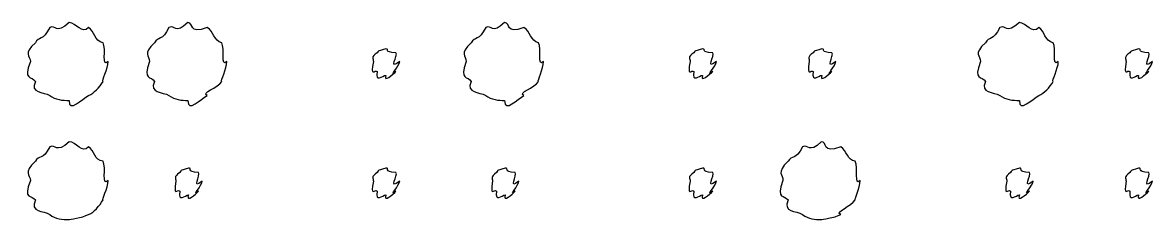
# Model space of a CAD drawing. Header units: millimetres. Extents: x -178 to -32, y 41 to 266.
# Drawn here: x -104.16 to -94.24, y 182.18 to 183.91 of the extents above; entities that cross this region are included whole.
import ezdxf

# ---------------------------------------------------------------- set-up
doc = ezdxf.new("R2010")
doc.units = ezdxf.units.MM
doc.layers.get('0').update_dxf_attribs({"linetype": 'CONTINUOUS'})

msp = doc.modelspace()

# ---------------------------------------------------------------- linework, layer by layer
at = {"color": 0}
for p, q in [((-103.753, 183.908), (-103.753, 183.908)), ((-102.712, 183.908), (-102.712, 183.908)), ((-99.9292, 183.908), (-99.9292, 183.908)), ((-95.4066, 183.908), (-95.4066, 183.908)), ((-100.971, 183.676), (-100.971, 183.676)), ((-98.189, 183.676), (-98.189, 183.676)), ((-97.1416, 183.676), (-97.1416, 183.676)), ((-94.3592, 183.676), (-94.3592, 183.676)), ((-103.753, 182.86), (-103.753, 182.86)), ((-97.1472, 182.86), (-97.1472, 182.86)), ((-102.706, 182.629), (-102.706, 182.629)), ((-100.971, 182.629), (-100.971, 182.629)), ((-99.924, 182.629), (-99.924, 182.629)), ((-98.189, 182.629), (-98.189, 182.629)), ((-95.4066, 182.629), (-95.4066, 182.629)), ((-94.3592, 182.629), (-94.3592, 182.629))]:
    msp.add_line(p, q, dxfattribs=at)
for points in [[(-103.753, 183.908), (-103.876, 183.8), (-103.869, 183.892), (-103.924, 183.864)], [(-103.583, 183.864), (-103.64, 183.8), (-103.694, 183.908), (-103.753, 183.908)], [(-102.712, 183.908), (-102.824, 183.8), (-102.822, 183.892), (-102.877, 183.864)], [(-102.541, 183.864), (-102.712, 183.8), (-102.652, 183.908), (-102.712, 183.908)], [(-99.9292, 183.908), (-100.042, 183.8), (-100.04, 183.892), (-100.095, 183.864)], [(-99.7585, 183.864), (-99.9292, 183.8), (-99.87, 183.908), (-99.9292, 183.908)], [(-95.4066, 183.908), (-95.5294, 183.8), (-95.5223, 183.892), (-95.5774, 183.864)], [(-95.2359, 183.864), (-95.2937, 183.8), (-95.3474, 183.908), (-95.4066, 183.908)], [(-103.924, 183.864), (-103.986, 183.742), (-104.021, 183.789), (-104.051, 183.731)], [(-103.456, 183.731), (-103.534, 183.742), (-103.53, 183.833), (-103.583, 183.864)], [(-102.877, 183.864), (-102.935, 183.742), (-102.973, 183.789), (-103.004, 183.731)], [(-102.414, 183.731), (-102.483, 183.742), (-102.485, 183.833), (-102.541, 183.864)], [(-100.095, 183.864), (-100.153, 183.742), (-100.191, 183.789), (-100.222, 183.731)], [(-99.6318, 183.731), (-99.7006, 183.742), (-99.7035, 183.833), (-99.7585, 183.864)], [(-95.5774, 183.864), (-95.6395, 183.742), (-95.674, 183.789), (-95.7044, 183.731)], [(-95.1089, 183.731), (-95.1876, 183.742), (-95.1833, 183.833), (-95.2359, 183.864)], [(-104.051, 183.731), (-104.163, 183.628), (-104.095, 183.621), (-104.095, 183.566)], [(-103.412, 183.566), (-103.472, 183.511), (-103.426, 183.676), (-103.456, 183.731)], [(-103.004, 183.731), (-103.111, 183.628), (-103.048, 183.621), (-103.048, 183.566)], [(-102.37, 183.566), (-102.425, 183.511), (-102.384, 183.676), (-102.414, 183.731)], [(-100.222, 183.731), (-100.329, 183.628), (-100.266, 183.621), (-100.266, 183.566)], [(-99.5878, 183.566), (-99.6428, 183.511), (-99.6015, 183.676), (-99.6318, 183.731)], [(-95.7044, 183.731), (-95.8159, 183.628), (-95.7485, 183.621), (-95.7485, 183.566)], [(-95.0648, 183.566), (-95.1255, 183.511), (-95.0786, 183.676), (-95.1089, 183.731)], [(-101.048, 183.643), (-101.109, 183.601), (-101.081, 183.595), (-101.081, 183.566)], [(-100.971, 183.676), (-101.065, 183.646), (-101.026, 183.665), (-101.048, 183.643)], [(-100.883, 183.643), (-100.999, 183.646), (-100.934, 183.676), (-100.971, 183.676)], [(-100.85, 183.566), (-100.955, 183.484), (-100.861, 183.621), (-100.883, 183.643)], [(-98.2662, 183.643), (-98.3266, 183.601), (-98.2991, 183.595), (-98.2991, 183.566)], [(-98.189, 183.676), (-98.2825, 183.646), (-98.244, 183.665), (-98.2662, 183.643)], [(-98.1008, 183.643), (-98.2165, 183.646), (-98.1516, 183.676), (-98.189, 183.676)], [(-98.0676, 183.566), (-98.1724, 183.484), (-98.0786, 183.621), (-98.1008, 183.643)], [(-97.2189, 183.643), (-97.2753, 183.601), (-97.252, 183.595), (-97.252, 183.566)], [(-97.1416, 183.676), (-97.2312, 183.646), (-97.1966, 183.665), (-97.2189, 183.643)], [(-97.0534, 183.643), (-97.1649, 183.646), (-97.1045, 183.676), (-97.1416, 183.676)], [(-97.0202, 183.566), (-97.1208, 183.484), (-97.0315, 183.621), (-97.0534, 183.643)], [(-94.4365, 183.643), (-94.4929, 183.601), (-94.4697, 183.595), (-94.4697, 183.566)], [(-94.3592, 183.676), (-94.4488, 183.646), (-94.4146, 183.665), (-94.4365, 183.643)], [(-94.271, 183.643), (-94.3829, 183.646), (-94.3222, 183.676), (-94.3592, 183.676)], [(-94.2382, 183.566), (-94.3388, 183.484), (-94.2492, 183.621), (-94.271, 183.643)], [(-104.095, 183.566), (-104.163, 183.392), (-104.08, 183.444), (-104.051, 183.389)], [(-103.456, 183.389), (-103.472, 183.392), (-103.412, 183.502), (-103.412, 183.566)], [(-103.048, 183.566), (-103.111, 183.392), (-103.033, 183.444), (-103.004, 183.389)], [(-102.414, 183.389), (-102.425, 183.392), (-102.37, 183.502), (-102.37, 183.566)], [(-101.081, 183.566), (-101.109, 183.418), (-101.07, 183.499), (-101.048, 183.478)], [(-100.883, 183.478), (-100.955, 183.418), (-100.85, 183.528), (-100.85, 183.566)], [(-100.266, 183.566), (-100.329, 183.392), (-100.251, 183.444), (-100.222, 183.389)], [(-99.6318, 183.389), (-99.6428, 183.392), (-99.5878, 183.502), (-99.5878, 183.566)], [(-98.2991, 183.566), (-98.3266, 183.418), (-98.2881, 183.499), (-98.2662, 183.478)], [(-98.1008, 183.478), (-98.1724, 183.418), (-98.0676, 183.528), (-98.0676, 183.566)], [(-97.252, 183.566), (-97.2753, 183.418), (-97.2407, 183.499), (-97.2189, 183.478)], [(-97.0534, 183.478), (-97.1208, 183.418), (-97.0202, 183.528), (-97.0202, 183.566)], [(-95.7485, 183.566), (-95.8159, 183.392), (-95.7333, 183.444), (-95.7044, 183.389)], [(-95.1089, 183.389), (-95.1255, 183.392), (-95.0648, 183.502), (-95.0648, 183.566)], [(-94.4697, 183.566), (-94.4929, 183.418), (-94.4587, 183.499), (-94.4365, 183.478)], [(-94.271, 183.478), (-94.3388, 183.418), (-94.2382, 183.528), (-94.2382, 183.566)], [(-101.048, 183.478), (-101.065, 183.374), (-101, 183.444), (-100.971, 183.444)], [(-100.971, 183.444), (-100.999, 183.374), (-100.905, 183.455), (-100.883, 183.478)], [(-98.2662, 183.478), (-98.2825, 183.374), (-98.2179, 183.444), (-98.189, 183.444)], [(-98.189, 183.444), (-98.2165, 183.374), (-98.1227, 183.455), (-98.1008, 183.478)], [(-97.2189, 183.478), (-97.2312, 183.374), (-97.1705, 183.444), (-97.1416, 183.444)], [(-97.1416, 183.444), (-97.1649, 183.374), (-97.0756, 183.455), (-97.0534, 183.478)], [(-94.4365, 183.478), (-94.4488, 183.374), (-94.3882, 183.444), (-94.3592, 183.444)], [(-94.3592, 183.444), (-94.3829, 183.374), (-94.2933, 183.455), (-94.271, 183.478)], [(-104.051, 183.389), (-104.103, 183.286), (-103.979, 183.297), (-103.924, 183.268)], [(-103.583, 183.268), (-103.534, 183.286), (-103.489, 183.337), (-103.456, 183.389)], [(-103.004, 183.389), (-103.053, 183.286), (-102.932, 183.297), (-102.877, 183.268)], [(-102.541, 183.268), (-102.602, 183.286), (-102.443, 183.337), (-102.414, 183.389)], [(-100.222, 183.389), (-100.271, 183.286), (-100.15, 183.297), (-100.095, 183.268)], [(-99.7585, 183.268), (-99.8192, 183.286), (-99.6608, 183.337), (-99.6318, 183.389)], [(-95.7044, 183.389), (-95.7566, 183.286), (-95.6328, 183.297), (-95.5774, 183.268)], [(-95.2359, 183.268), (-95.1876, 183.286), (-95.1421, 183.337), (-95.1089, 183.389)], [(-103.924, 183.268), (-103.876, 183.227), (-103.811, 183.224), (-103.753, 183.224)], [(-103.753, 183.224), (-103.759, 183.11), (-103.638, 183.238), (-103.583, 183.268)], [(-102.877, 183.268), (-102.824, 183.227), (-102.767, 183.224), (-102.712, 183.224)], [(-102.712, 183.224), (-102.712, 183.11), (-102.596, 183.238), (-102.541, 183.268)], [(-100.095, 183.268), (-100.042, 183.227), (-99.9846, 183.224), (-99.9292, 183.224)], [(-99.9292, 183.224), (-99.9292, 183.11), (-99.8135, 183.238), (-99.7585, 183.268)], [(-95.5774, 183.268), (-95.5294, 183.227), (-95.4645, 183.224), (-95.4066, 183.224)], [(-95.4066, 183.224), (-95.4123, 183.11), (-95.2909, 183.238), (-95.2359, 183.268)], [(-103.924, 182.816), (-103.986, 182.691), (-104.021, 182.745), (-104.051, 182.689)], [(-103.753, 182.86), (-103.876, 182.75), (-103.869, 182.845), (-103.924, 182.816)], [(-103.583, 182.816), (-103.64, 182.75), (-103.694, 182.86), (-103.753, 182.86)], [(-103.456, 182.689), (-103.534, 182.691), (-103.53, 182.786), (-103.583, 182.816)], [(-97.3123, 182.816), (-97.3702, 182.691), (-97.409, 182.745), (-97.4393, 182.689)], [(-97.1472, 182.86), (-97.2601, 182.75), (-97.2573, 182.845), (-97.3123, 182.816)], [(-96.9761, 182.816), (-97.1472, 182.75), (-97.088, 182.86), (-97.1472, 182.86)], [(-96.8495, 182.689), (-96.9183, 182.691), (-96.9211, 182.786), (-96.9761, 182.816)], [(-104.051, 182.689), (-104.163, 182.581), (-104.095, 182.576), (-104.095, 182.518)], [(-103.412, 182.518), (-103.472, 182.463), (-103.426, 182.634), (-103.456, 182.689)], [(-102.706, 182.629), (-102.796, 182.596), (-102.761, 182.615), (-102.783, 182.59)], [(-102.618, 182.59), (-102.73, 182.596), (-102.669, 182.629), (-102.706, 182.629)], [(-100.971, 182.629), (-101.065, 182.596), (-101.026, 182.615), (-101.048, 182.59)], [(-100.883, 182.59), (-100.999, 182.596), (-100.934, 182.629), (-100.971, 182.629)], [(-99.924, 182.629), (-100.014, 182.596), (-99.979, 182.615), (-100.001, 182.59)], [(-99.8358, 182.59), (-99.9472, 182.596), (-99.8866, 182.629), (-99.924, 182.629)], [(-98.189, 182.629), (-98.2825, 182.596), (-98.244, 182.615), (-98.2662, 182.59)], [(-98.1008, 182.59), (-98.2165, 182.596), (-98.1516, 182.629), (-98.189, 182.629)], [(-97.4393, 182.689), (-97.5466, 182.581), (-97.4834, 182.576), (-97.4834, 182.518)], [(-96.8054, 182.518), (-96.8604, 182.463), (-96.8192, 182.634), (-96.8495, 182.689)], [(-95.4066, 182.629), (-95.5005, 182.596), (-95.4617, 182.615), (-95.4839, 182.59)], [(-95.3184, 182.59), (-95.4342, 182.596), (-95.3696, 182.629), (-95.4066, 182.629)], [(-94.3592, 182.629), (-94.4488, 182.596), (-94.4146, 182.615), (-94.4365, 182.59)], [(-94.271, 182.59), (-94.3829, 182.596), (-94.3222, 182.629), (-94.3592, 182.629)], [(-104.095, 182.518), (-104.163, 182.342), (-104.08, 182.398), (-104.051, 182.348)], [(-103.456, 182.348), (-103.472, 182.342), (-103.412, 182.455), (-103.412, 182.518)], [(-102.783, 182.59), (-102.84, 182.547), (-102.816, 182.542), (-102.816, 182.513)], [(-102.585, 182.513), (-102.685, 182.43), (-102.596, 182.568), (-102.618, 182.59)], [(-101.048, 182.59), (-101.109, 182.547), (-101.081, 182.542), (-101.081, 182.513)], [(-100.85, 182.513), (-100.955, 182.43), (-100.861, 182.568), (-100.883, 182.59)], [(-100.001, 182.59), (-100.058, 182.547), (-100.034, 182.542), (-100.034, 182.513)], [(-99.8026, 182.513), (-99.9031, 182.43), (-99.8135, 182.568), (-99.8358, 182.59)], [(-98.2662, 182.59), (-98.3266, 182.547), (-98.2991, 182.542), (-98.2991, 182.513)], [(-98.0676, 182.513), (-98.1724, 182.43), (-98.0786, 182.568), (-98.1008, 182.59)], [(-97.4834, 182.518), (-97.5466, 182.342), (-97.4683, 182.398), (-97.4393, 182.348)], [(-96.8495, 182.348), (-96.8604, 182.342), (-96.8054, 182.455), (-96.8054, 182.518)], [(-95.4839, 182.59), (-95.5446, 182.547), (-95.517, 182.542), (-95.517, 182.513)], [(-95.2853, 182.513), (-95.3901, 182.43), (-95.2966, 182.568), (-95.3184, 182.59)], [(-94.4365, 182.59), (-94.4929, 182.547), (-94.4697, 182.542), (-94.4697, 182.513)], [(-94.2382, 182.513), (-94.3388, 182.43), (-94.2492, 182.568), (-94.271, 182.59)], [(-102.816, 182.513), (-102.84, 182.367), (-102.805, 182.45), (-102.783, 182.425)], [(-102.783, 182.425), (-102.796, 182.32), (-102.735, 182.392), (-102.706, 182.392)], [(-102.706, 182.392), (-102.73, 182.32), (-102.64, 182.403), (-102.618, 182.425)], [(-102.618, 182.425), (-102.685, 182.367), (-102.585, 182.48), (-102.585, 182.513)], [(-101.081, 182.513), (-101.109, 182.367), (-101.07, 182.45), (-101.048, 182.425)], [(-101.048, 182.425), (-101.065, 182.32), (-101, 182.392), (-100.971, 182.392)], [(-100.971, 182.392), (-100.999, 182.32), (-100.905, 182.403), (-100.883, 182.425)], [(-100.883, 182.425), (-100.955, 182.367), (-100.85, 182.48), (-100.85, 182.513)], [(-100.034, 182.513), (-100.058, 182.367), (-100.023, 182.45), (-100.001, 182.425)], [(-100.001, 182.425), (-100.014, 182.32), (-99.9529, 182.392), (-99.924, 182.392)], [(-99.924, 182.392), (-99.9472, 182.32), (-99.8576, 182.403), (-99.8358, 182.425)], [(-99.8358, 182.425), (-99.9031, 182.367), (-99.8026, 182.48), (-99.8026, 182.513)], [(-98.2991, 182.513), (-98.3266, 182.367), (-98.2881, 182.45), (-98.2662, 182.425)], [(-98.2662, 182.425), (-98.2825, 182.32), (-98.2179, 182.392), (-98.189, 182.392)], [(-98.189, 182.392), (-98.2165, 182.32), (-98.1227, 182.403), (-98.1008, 182.425)], [(-98.1008, 182.425), (-98.1724, 182.367), (-98.0676, 182.48), (-98.0676, 182.513)], [(-95.517, 182.513), (-95.5446, 182.367), (-95.5058, 182.45), (-95.4839, 182.425)], [(-95.4839, 182.425), (-95.5005, 182.32), (-95.4356, 182.392), (-95.4066, 182.392)], [(-95.4066, 182.392), (-95.4342, 182.32), (-95.3407, 182.403), (-95.3184, 182.425)], [(-95.3184, 182.425), (-95.3901, 182.367), (-95.2853, 182.48), (-95.2853, 182.513)], [(-94.4697, 182.513), (-94.4929, 182.367), (-94.4587, 182.45), (-94.4365, 182.425)], [(-94.4365, 182.425), (-94.4488, 182.32), (-94.3882, 182.392), (-94.3592, 182.392)], [(-94.3592, 182.392), (-94.3829, 182.32), (-94.2933, 182.403), (-94.271, 182.425)], [(-94.271, 182.425), (-94.3388, 182.367), (-94.2382, 182.48), (-94.2382, 182.513)], [(-104.051, 182.348), (-104.103, 182.239), (-103.979, 182.254), (-103.924, 182.221)], [(-103.583, 182.221), (-103.534, 182.239), (-103.489, 182.295), (-103.456, 182.348)], [(-97.4393, 182.348), (-97.4887, 182.239), (-97.3677, 182.254), (-97.3123, 182.221)], [(-96.9761, 182.221), (-97.0368, 182.239), (-96.8784, 182.295), (-96.8495, 182.348)], [(-103.924, 182.221), (-103.876, 182.177), (-103.811, 182.177), (-103.753, 182.177)], [(-103.753, 182.177), (-103.759, 182.177), (-103.638, 182.19), (-103.583, 182.221)], [(-97.3123, 182.221), (-97.2601, 182.177), (-97.2023, 182.177), (-97.1472, 182.177)], [(-97.1472, 182.177), (-97.1472, 182.177), (-97.0315, 182.19), (-96.9761, 182.221)]]:
    msp.add_open_spline(points, degree=3, dxfattribs=at)

doc.saveas('drawing.dxf')
